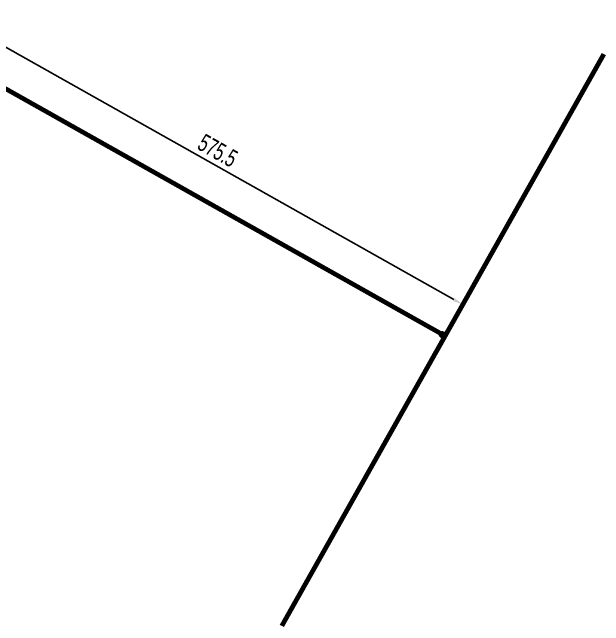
# Model space of a CAD drawing. Header units: millimetres. Extents: x 603181 to 604957, y 1305436 to 1306387.
# Drawn here: x 603770 to 604359, y 1305436 to 1306047 of the extents above; entities that cross this region are included whole.
import ezdxf

# ---------------------------------------------------------------- set-up
doc = ezdxf.new("R2010")
doc.units = ezdxf.units.MM
doc.header["$PDMODE"] = 32
doc.header["$PDSIZE"] = 2.5
doc.layers.get('0').update_dxf_attribs({"color": 1, "linetype": 'CONTINUOUS', "lineweight": 100})
doc.layers.get('Defpoints').update_dxf_attribs({"linetype": 'CONTINUOUS'})
doc.layers.add('Point', color=5, linetype='CONTINUOUS', lineweight=100)
doc.layers.add('Point_Name', color=1, linetype='CONTINUOUS', lineweight=100)
doc.styles.get("Standard").update_dxf_attribs({"font": 'arial.ttf', "width": 0.65})
doc.dimstyles.new('ISO-25', dxfattribs={"dimtxt": 2.5, "dimasz": 2.5, "dimexe": 1.25, "dimexo": 0.625, "dimtad": 1, "dimtxsty": 'Standard', "dimcen": 2.5, "dimadec": 0, "dimazin": 0, "dimtfac": 1, "dimtmove": 0, "dimatfit": 3, "dimfxl": 1, "dimarcsym": 0})

# ---------------------------------------------------------------- blocks, each defined once
blk = doc.blocks.new('*D2')
at = {"color": 6, "lineweight": -2, "transparency": 16777216}
for p, q in [((603699.31, 1306006.82), (603721.89, 1306046.93)), ((603725.7, 1306033.31), (604209.72, 1305760.75)), ((604200.76, 1305724.45), (604223.34, 1305764.56))]:
    blk.add_line(p, q, dxfattribs=at)
at = {"color": 6, "transparency": 16777216}
for points in [[(603726.51, 1306034.76), (603724.88, 1306031.85), (603716.98, 1306038.21)], [(604210.54, 1305762.2), (604208.9, 1305759.3), (604218.44, 1305755.84)]]:
    blk.add_solid(points, dxfattribs=at)
at = {"layer": 'Defpoints', "color": 0, "transparency": 16777216}
for p in [(603699.26, 1306006.73), (604218.44, 1305755.84), (604200.71, 1305724.36)]:
    blk.add_point(p, dxfattribs=at)
at = {"color": 3, "transparency": 16777216, "insert": (603974.53, 1305909.14), "char_height": 17.5, "attachment_point": 5, "rotation": 330.61593}
blk.add_mtext('575.5', dxfattribs=at)

msp = doc.modelspace()

# ---------------------------------------------------------------- linework, layer by layer
at = {"color": 3, "elevation": 221.37}
msp.add_lwpolyline([(603457.61, 1305963.83), (603497.57, 1305977.04), (603529.9, 1305972.67), (603563.28, 1305970.72), (603576.74, 1305972.19), (603599.87, 1305979.36), (603636.52, 1306000.08), (603660.98, 1306010.76), (603699.26, 1306006.48), (604198.19, 1305725.89)], dxfattribs=at)
at = {"color": 3}
msp.add_lwpolyline([(604038.31, 1305435.96), (604358.83, 1306005.17)], dxfattribs=at)
at = {"layer": 'Point'}
msp.add_point((604198.19, 1305725.89, 199.54), dxfattribs=at)

# ---------------------------------------------------------------- texts
at = {"layer": 'Point_Name'}
msp.add_text('p66', height=0.5, dxfattribs=at).set_placement((604198.19, 1305726.14))

# ---------------------------------------------------------------- dimensions: what is measured, and where the dimension line sits
at = {"color": 3}
dim = msp.add_aligned_dim(p1=(603699.26, 1306006.73), p2=(604200.71, 1305724.36), distance=36.13, dimstyle='ISO-25', override={"dimscale": 0.05, "dimtxt": 350, "dimasz": 200, "dimexe": 200, "dimexo": 2, "dimgap": 100, "dimdec": 1, "dimdsep": 46, "dimclrd": 6, "dimclre": 6, "dimclrt": 3, "dimtdec": 1}, dxfattribs=at)
dim.commit()
dim.dimension.update_dxf_attribs({"geometry": '*D2', "text_midpoint": (603974.53, 1305909.14)})

doc.saveas('drawing.dxf')
